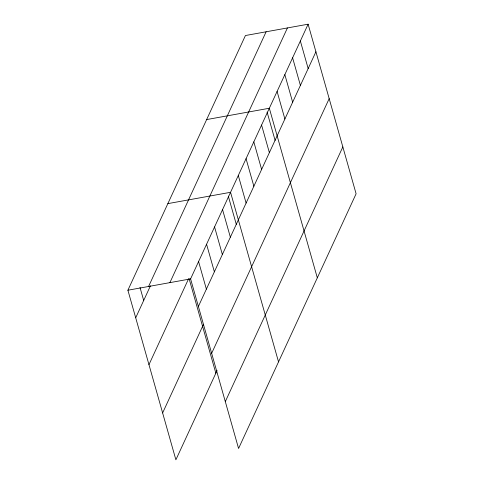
<?xml version="1.0" encoding="UTF-8"?>
<svg xmlns="http://www.w3.org/2000/svg" width="484" height="484" viewBox="0 0 484 484"><rect width="100%" height="100%" fill="white"/><g stroke="black" fill="none" stroke-linecap="round" stroke-linejoin="round"><path stroke-width="0.73" d="M217.086 370.514L175.886 459.8L127.897 290.219L245.43 35.526L308.114 24.2L356.103 193.781L238.57 448.474L190.587 278.893L308.114 24.2M148.582 286.48L266.115 31.787M135.702 317.788L150.457 285.814M169.896 282.632L287.429 27.939M148.963 364.652L188.615 278.724M198.386 306.463L315.919 51.77M162.624 412.937L203.516 324.322M211.647 353.326L329.18 98.633M225.308 401.611L342.841 146.918M206.644 119.578L269.328 108.247L317.316 277.828M167.857 203.625L230.547 192.299L278.53 361.875M127.897 290.219L190.587 278.893M300.358 41.007L308.163 68.577M292.602 57.82L300.401 85.39M284.846 74.627L292.645 102.197M277.09 91.44L284.888 119.01M267.095 112.088L275.13 140.493M261.572 125.06L269.376 152.629M253.816 141.866L261.62 169.436M246.06 158.679L253.858 186.249M238.303 175.486L246.102 203.056M228.309 196.141L236.349 224.54M222.555 209.614L230.354 237.184M214.563 226.936L222.362 254.505M206.571 244.257L214.37 271.827M198.579 261.572L206.378 289.142M189.123 278.766L215.846 373.206M139.997 287.411L143.694 300.473"/></g></svg>
